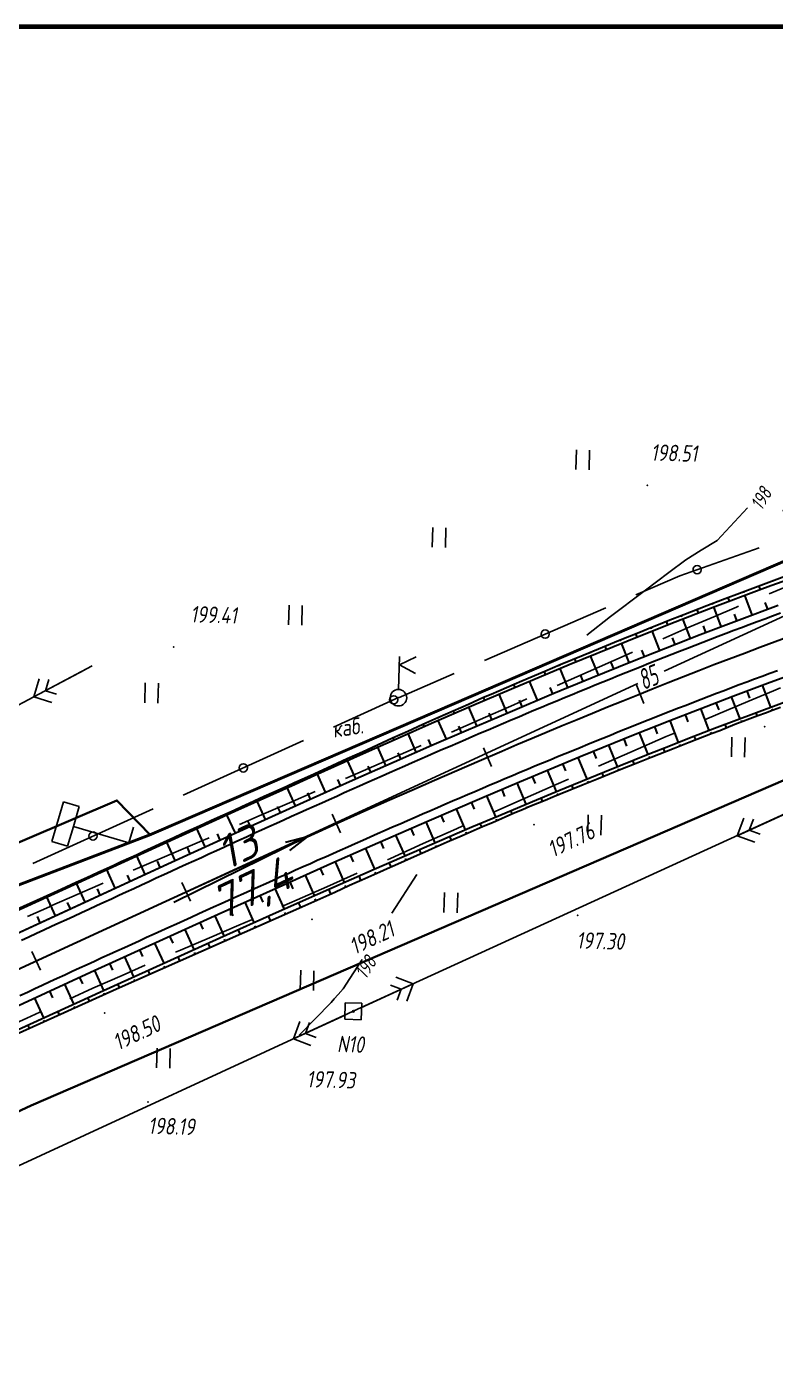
# Model space of a CAD drawing. Header units: millimetres. Extents: x 1808 to 2910, y -1045 to 155.
# Drawn here: x 2141 to 2231.7, y -6.5 to 155.4 of the extents above; entities that cross this region are included whole.
import ezdxf

# ---------------------------------------------------------------- set-up
doc = ezdxf.new("R2010")
doc.units = ezdxf.units.MM
doc.linetypes.add('CONTI', pattern=[0])
for name, color, linetype, lineweight in [('10', 1, 'Continuous', 35), ('КОПИЯ_ОСЬ_13_ОТКОСЫ', 7, 'Continuous', 30), ('КОПИЯ_ОСЬ_ГРАНИЦЫ_ПОЛОС', 7, 'Continuous', 30), ('ОСЬ_ВЕРХ_ПОКРЫТИЯ_ГРАНИЦЫ_ПОЛОС', 7, 'Continuous', 30), ('ОСЬ_ВЕРХ_ПОКРЫТИЯ_ОСЬ', 1, 'Continuous', 30), ('Уклоны ПЧ', 5, 'Continuous', 30)]:
    doc.layers.add(name, color=color, linetype=linetype, lineweight=lineweight)
for name, color, linetype in [('_Оформление', 7, 'Continuous'), ('_Ростелеком', 6, 'Continuous'), ('GOR_BDEFAULT', 212, 'CONTI'), ('NAD_MDEFAULT', 7, 'CONTI'), ('PI_OTDEFAULT', 172, 'CONTI'), ('PI_TTDEFAULT', 5, 'CONTI'), ('PLN_O', 7, 'CONTI'), ('SIT_LDEFAULT', 7, 'CONTI'), ('USLZNDEFAULT', 7, 'CONTI'), ('ZAPSKDEFAULT', 7, 'CONTI'), ('КОПИЯ_ОСЬ_ТАНГЕНСЫ', 1, 'Continuous'), ('ОСЬ_ВЕРХ_ПОКРЫТИЯ_ПИКЕТЫ', 1, 'Continuous')]:
    doc.layers.add(name, color=color, linetype=linetype)
doc.styles.add('eskd', font='isocpeur.ttf', dxfattribs={"width": 1.2, "height": 2})
doc.styles.add('SHRFT', font='isocpeui.ttf')
doc.styles.get("Standard").update_dxf_attribs({"font": 'isocpeui.ttf'})
doc.styles.add('ГОСТ', font='isocpeur.ttf', dxfattribs={"height": 4})
doc.linetypes.add('Связь', pattern='A,12.5,[130,ltypeshp.shx,S=1,R=-30,X=0,Y=0.9],1,[130,ltypeshp.shx,S=1,R=-30,X=0,Y=0.9],1,[130,ltypeshp.shx,S=1,R=-30,X=0,Y=0.9],4.5', length=19)

# ---------------------------------------------------------------- blocks, each defined once
blk = doc.blocks.new('BL_2011')
at = {"color": 0}
for p, q in [((0, 0), (0, 2.4)), ((1.6, 0), (1.6, 2.4))]:
    blk.add_line(p, q, dxfattribs=at)
blk = doc.blocks.new('BL_27')
at = {"color": 0}
for p, q in [((1, 1), (-1, 1)), ((-1, 1), (-1, -1)), ((1, -1), (1, 1)), ((-1, -1), (1, -1))]:
    blk.add_line(p, q, dxfattribs=at)
blk.add_circle((0, 0), 0.1, dxfattribs=at)
blk = doc.blocks.new('BL_4017')
at = {"color": 0}
for p, q in [((0, 1), (0, 5)), ((2, 5), (0, 4)), ((0, 4), (2, 3))]:
    blk.add_line(p, q, dxfattribs=at)
blk.add_circle((0, 0), 1, dxfattribs=at)
blk = doc.blocks.new('BL_13')
at = {"color": 0}
for p, q in [((-2.5, 7), (-2.5, 9)), ((-2.5, 9), (2.5, 9)), ((2.5, 9), (2.5, 7)), ((0, 7), (-2.5, 7)), ((0, 0), (0, 7)), ((2.5, 7), (0, 7)), ((2, 0), (0, 0))]:
    blk.add_line(p, q, dxfattribs=at)
blk = doc.blocks.new('Стрелка')
at = {"layer": 'Уклоны ПЧ', "ltscale": 2}
for points in [[(-0.02, -0.05), (-0.02, 17.97)], [(-0.02, -0.05), (-0.58, 2.62)], [(-0.02, -0.05), (0.53, 2.62)]]:
    blk.add_lwpolyline(points, dxfattribs=at)

msp = doc.modelspace()

# ---------------------------------------------------------------- linework, layer by layer
at = {"layer": '10'}
for points in [[(2382.69, 127.33), (2304.69, 117.93), (2248.38, 103.31), (2232.75, 96.81), (2234.74, 91.43), (2189.64, 71.97), (2156, 57.46), (2151.97, 61.61), (2129.33, 51.95), (2020.8, 1.33), (1972.53, -32.75), (1978.89, -39.35), (1952.55, -57.17), (1943.27, -65.07), (1934.81, -72.26), (1892.21, -94.53), (1879.6, -105.38), (1875.38, -115.96)], [(2833.66, 67.69), (2735.09, 89.85), (2647.18, 100.83), (2559.51, 104.27), (2471.14, 107.41), (2378.38, 106.69), (2305.8, 97.11), (2295.2, 94.28), (2295.2, 94.28), (2255.3, 73.82), (2141.58, 24.66), (2035.75, -24.69), (1963.91, -74.64), (1919.51, -105.48), (1907.46, -118.26)], [(1907.46, -118.26), (1919.51, -105.48), (1963.91, -74.64), (2035.75, -24.69), (2141.58, 24.66), (2255.3, 73.82), (2295.2, 94.28), (2295.2, 94.28), (2305.8, 97.11), (2378.38, 106.69), (2471.14, 107.41), (2559.51, 104.27), (2647.18, 100.83), (2735.09, 89.85), (2833.66, 67.69)]]:
    msp.add_lwpolyline(points, dxfattribs=at)
at = {"layer": '_Оформление', "lineweight": 70, "ltscale": 200}
msp.add_lwpolyline([(2884.31, 155.37), (1844.1, 155.37), (1844.1, -130.51), (2884.31, -130.51)], close=True, dxfattribs=at)
at = {"layer": '_Ростелеком', "color": 5, "linetype": 'Связь', "const_width": 0.35}
msp.add_lwpolyline([(2348.12, 120.89), (2321.15, 116.52), (2312.36, 114.96), (2276.78, 106.97), (2276.78, 106.97), (2234.74, 91.43), (2193.36, 73.57), (2156, 57.46), (2107.09, 38.78), (2083.86, 27.75), (2056.52, 15.86), (2037.69, 5.21), (2016.21, -8.3), (1978.89, -39.35), (1949.58, -60.05), (1934.81, -72.26)], dxfattribs=at)
at = {"layer": 'GOR_BDEFAULT', "color": 212, "elevation": 198, "flags": 128}
for points in [[(2228.36, 97.08), (2224.68, 93.1), (2222.74, 91.93), (2220.92, 90.76), (2218.83, 89.24), (2215.84, 86.98), (2211.79, 83.89), (2208.92, 81.65)], [(2228.36, 97.08), (2224.68, 93.1), (2222.74, 91.93), (2220.92, 90.76), (2218.83, 89.24), (2215.84, 86.98), (2211.79, 83.89), (2208.92, 81.65)], [(2188.32, 52.66), (2185.28, 47.94)], [(2181.68, 42.33), (2180.19, 40.03), (2179.39, 38.78), (2178.78, 38.1), (2178.31, 37.57), (2177.93, 37.14), (2174.04, 33.18)]]:
    msp.add_lwpolyline(points, dxfattribs=at)
at = {"layer": 'PI_TTDEFAULT', "color": 5}
for p in [(2216.24, 99.79, 198.51), (2158.84, 80.21, 199.41), (2230.44, 70.55, 197.19), (2202.51, 58.68, 197.76), (2175.61, 47.21, 198.21), (2207.78, 47.7, 197.3), (2150.49, 35.87, 198.5), (2180.61, 36.07, 197.93), (2155.74, 25.09, 198.19)]:
    msp.add_point(p, dxfattribs=at)
at = {"layer": 'PLN_O'}
for p, q in [((2220.16, 88.84), (2229.8, 92.24)), ((2214.86, 86.54), (2220.16, 88.84)), ((2196.52, 78.59), (2211.2, 84.95)), ((2186.08, 74.06), (2192.84, 76.99)), ((2178.22, 70.51), (2186.07, 74.07)), ((2160.01, 62.25), (2174.58, 68.86)), ((2141.79, 53.99), (2156.36, 60.59))]:
    msp.add_line(p, q, dxfattribs=at)
for centre in [(2222.27, 89.57), (2203.86, 81.77), (2185.51, 73.81), (2167.29, 65.56), (2149.08, 57.3)]:
    msp.add_circle(centre, 0.5, dxfattribs=at)
at = {"layer": 'SIT_LDEFAULT', "color": 7}
for p, q in [((2230.98, 86.67), (2233.44, 87.67)), ((2224.28, 83.88), (2227.02, 85.04)), ((2227.02, 85.04), (2227.29, 85.15)), ((2218.11, 81.19), (2221.39, 82.64)), ((2221.39, 82.64), (2224.28, 83.88)), ((2213.56, 79.19), (2214.45, 79.58)), ((2130.52, 68.14), (2148.98, 77.91)), ((2209.08, 77.21), (2213.56, 79.19)), ((2148.1, 77.44), (2141.9, 74.17)), ((2142.57, 76.34), (2141.9, 74.17)), ((2143.32, 74.91), (2143.74, 76.27)), ((2205.31, 75.54), (2209.08, 77.21)), ((2144.67, 74.5), (2143.32, 74.91)), ((2231.52, 74.9), (2228.88, 73.81)), ((2232.39, 75.25), (2231.52, 74.9)), ((2141.9, 74.17), (2144.07, 73.5)), ((2195.99, 71.43), (2200.06, 73.22)), ((2200.06, 73.22), (2201.64, 73.91)), ((2228.88, 73.81), (2226.1, 72.63)), ((2192.49, 69.89), (2195.99, 71.43)), ((2226.1, 72.63), (2223.18, 71.38)), ((2219.51, 69.78), (2218.51, 69.35)), ((2184.38, 66.33), (2188.27, 68.05)), ((2188.27, 68.05), (2188.83, 68.29)), ((2218.51, 69.35), (2214.12, 67.44)), ((2214.12, 67.44), (2210.33, 65.78)), ((2180.5, 64.64), (2184.38, 66.33)), ((2179.66, 64.28), (2180.5, 64.64)), ((2205.18, 63.53), (2201.06, 61.72)), ((2206.67, 64.18), (2205.18, 63.53)), ((2172.9, 61.32), (2175.99, 62.68)), ((2201.06, 61.72), (2197.52, 60.16)), ((2169.22, 59.73), (2172.9, 61.32)), ((2180.61, 36.07), (2234.41, 60.67)), ((2233.5, 60.25), (2227.14, 57.34)), ((2166.82, 58.7), (2169.22, 59.73)), ((2193.87, 58.52), (2193.11, 58.18)), ((2227.92, 59.46), (2227.14, 57.34)), ((2228.59, 58.01), (2229.09, 59.33)), ((2161.96, 56.59), (2163.15, 57.1)), ((2193.11, 58.18), (2189.09, 56.38)), ((2227.14, 57.34), (2229.25, 56.55)), ((2229.91, 57.51), (2228.59, 58.01)), ((2154.69, 53.47), (2158.32, 55.03)), ((2158.32, 55.03), (2161.96, 56.59)), ((2189.09, 56.38), (2185.11, 54.6)), ((2153.96, 53.17), (2154.69, 53.48)), ((2185.11, 54.6), (2184.74, 54.43)), ((2181.09, 52.8), (2177.41, 51.16)), ((2143.81, 48.75), (2147.43, 50.34)), ((2147.43, 50.34), (2150.29, 51.58)), ((2177.41, 51.16), (2173.8, 49.56)), ((2141.13, 47.56), (2143.81, 48.74)), ((2173.8, 49.56), (2171.95, 48.75)), ((2168.27, 47.15), (2166.74, 46.49)), ((2166.74, 46.49), (2163.2, 44.98)), ((2163.2, 44.98), (2159.66, 43.47)), ((2159.66, 43.47), (2159.08, 43.22)), ((2155.41, 41.65), (2152.59, 40.42)), ((2149.07, 38.86), (2146.26, 37.59)), ((2152.59, 40.42), (2149.07, 38.86)), ((2181.52, 36.49), (2187.88, 39.39)), ((2185.11, 39.23), (2186.43, 38.73)), ((2187.88, 39.39), (2185.77, 40.19)), ((2187.09, 37.28), (2187.88, 39.39)), ((2186.43, 38.73), (2185.93, 37.41)), ((2127.95, 11.76), (2180.61, 36.07)), ((2142.63, 35.95), (2141.06, 35.24)), ((2179.7, 35.65), (2173.35, 32.71)), ((2141.06, 35.24), (2136.62, 33.2)), ((2174.13, 34.84), (2173.35, 32.71)), ((2174.8, 33.39), (2175.29, 34.71)), ((2173.35, 32.71), (2175.46, 31.94)), ((2176.13, 32.9), (2174.8, 33.39))]:
    msp.add_line(p, q, dxfattribs=at)
at = {"layer": 'КОПИЯ_ОСЬ_13_ОТКОСЫ'}
for points in [[(2139.4, 48.22), (2144.32, 50.45), (2145.23, 50.87), (2147.05, 51.7), (2147.96, 52.12), (2148.87, 52.54), (2149.78, 52.95), (2150.69, 53.37), (2151.59, 53.79), (2152.5, 54.21), (2153.42, 54.62), (2154.33, 55.04), (2155.23, 55.46), (2156.14, 55.88), (2157.6, 56.54), (2158.88, 57.13), (2159.79, 57.55), (2160.7, 57.96), (2161.61, 58.38), (2162.52, 58.8), (2163.43, 59.22), (2166.18, 60.45), (2167.09, 60.87), (2168, 61.29), (2169.82, 62.13), (2170.74, 62.54), (2172.57, 63.36), (2173.48, 63.78), (2174.4, 64.19), (2175.86, 64.85), (2178.06, 65.85), (2179.88, 66.69), (2181.71, 67.52), (2183.54, 68.36), (2185.37, 69.19), (2187.2, 70.02), (2189.04, 70.84), (2190.87, 71.67), (2193.63, 72.89), (2194.55, 73.3), (2196.4, 74.11), (2197.32, 74.51), (2198.25, 74.91), (2199.17, 75.3), (2201.02, 76.1), (2203.81, 77.28), (2205.66, 78.07), (2208.46, 79.23), (2210.32, 80), (2212.75, 80.99), (2214.06, 81.53), (2215, 81.9), (2216.88, 82.65), (2217.81, 83.03), (2218.75, 83.4), (2220.64, 84.13), (2221.58, 84.5), (2222.52, 84.87), (2223.46, 85.23), (2225.35, 85.96), (2227.71, 86.86), (2233.87, 89.17)], [(2117.59, 38.09), (2157.12, 56.16), (2166.24, 60.31), (2173.56, 63.6), (2175.95, 64.66), (2181.81, 67.3), (2185.94, 69.14), (2190.08, 70.96), (2194.93, 73.07), (2199.78, 75.15), (2206.76, 78.07), (2213.76, 80.93), (2219.08, 83.04), (2224.41, 85.11), (2229.77, 87.12), (2231.19, 87.65), (2234.05, 88.68)], [(2117.59, 38.09), (2157.12, 56.16), (2166.24, 60.31), (2173.56, 63.6), (2175.95, 64.66), (2181.81, 67.3), (2185.94, 69.14), (2190.08, 70.96), (2194.93, 73.07), (2199.78, 75.15), (2206.76, 78.07), (2213.76, 80.93), (2219.08, 83.04), (2224.41, 85.11), (2229.77, 87.12), (2231.19, 87.65), (2234.05, 88.68)], [(2229.72, 87.62), (2229.89, 87.17)], [(2231.59, 88.32), (2231.65, 88.17)], [(2225.98, 86.2), (2226.15, 85.76)], [(2227.85, 86.92), (2227.9, 86.77)], [(2228.95, 84.1), (2228.06, 86.48)], [(2096.32, 25.4), (2158.15, 53.92), (2167.71, 58.29), (2174.56, 61.39), (2180.5, 64.06), (2185.55, 66.29), (2190.14, 68.3), (2194.29, 70.1), (2199.6, 72.36), (2204.92, 74.6), (2209.57, 76.51), (2214.23, 78.4), (2218.44, 80.07), (2222.65, 81.71), (2227.35, 83.51), (2232.07, 85.26)], [(2222.25, 84.76), (2222.41, 84.34)], [(2224.12, 85.48), (2224.17, 85.34)], [(2225.2, 82.69), (2224.3, 85.06)], [(2227.07, 83.4), (2226.78, 84.19)], [(2230.82, 84.8), (2230.53, 85.59)], [(2216.67, 82.57), (2216.72, 82.43)], [(2218.52, 83.31), (2218.69, 82.89)], [(2220.39, 84.03), (2220.44, 83.9)], [(2221.47, 81.25), (2220.55, 83.62)], [(2223.34, 81.98), (2223.03, 82.77)], [(2212.95, 81.07), (2213.01, 80.94)], [(2214.81, 81.83), (2214.97, 81.42)], [(2217.75, 79.8), (2216.82, 82.15)], [(2219.61, 80.53), (2219.3, 81.31)], [(2209.25, 79.56), (2209.31, 79.43)], [(2211.1, 80.32), (2211.26, 79.92)], [(2214.03, 78.32), (2213.09, 80.66)], [(2215.89, 79.06), (2215.58, 79.84)], [(2205.56, 78.02), (2205.61, 77.9)], [(2207.41, 78.79), (2207.56, 78.41)], [(2210.32, 76.82), (2209.37, 79.15)], [(2212.17, 77.57), (2211.86, 78.35)], [(2127.08, 30.78), (2148.78, 40.79), (2164.24, 47.83), (2172.43, 51.52), (2177.9, 53.97), (2182.92, 56.19), (2189.54, 59.08), (2196.17, 61.94), (2200.76, 63.88), (2204.43, 65.42), (2208.11, 66.94), (2210.87, 68.07), (2214.56, 69.55), (2218.95, 71.29), (2223.35, 73), (2226.6, 74.25), (2230.78, 75.81), (2234.98, 77.35)], [(2201.87, 76.46), (2201.92, 76.35)], [(2202.93, 73.76), (2201.96, 76.07)], [(2203.72, 77.24), (2203.87, 76.87)], [(2206.62, 75.3), (2205.66, 77.62)], [(2208.47, 76.06), (2208.15, 76.84)], [(2198.2, 74.89), (2198.25, 74.77)], [(2199.24, 72.21), (2198.27, 74.51)], [(2200.04, 75.68), (2200.19, 75.32)], [(2204.77, 74.53), (2204.45, 75.3)], [(2228.29, 74.88), (2228.62, 74)], [(2230.16, 75.58), (2231.15, 72.92)], [(2128.15, 28.46), (2149.89, 38.39), (2164.45, 44.97), (2171.28, 48.03), (2176.29, 50.26), (2183.12, 53.28), (2187.69, 55.26), (2192.25, 57.23), (2194.99, 58.41), (2198.19, 59.76), (2202.31, 61.49), (2205.52, 62.83), (2211.03, 65.08), (2216.54, 67.3), (2218.85, 68.21), (2221.15, 69.11), (2224.38, 70.36), (2229.46, 72.29), (2234.56, 74.18)], [(2128.15, 28.46), (2149.89, 38.39), (2164.45, 44.97), (2171.28, 48.03), (2176.29, 50.26), (2183.12, 53.28), (2187.69, 55.26), (2192.25, 57.23), (2194.99, 58.41), (2198.19, 59.77), (2202.31, 61.49), (2205.52, 62.83), (2211.03, 65.08), (2216.54, 67.3), (2218.85, 68.21), (2221.15, 69.11), (2224.38, 70.36), (2229.46, 72.29), (2234.56, 74.18)], [(2128.3, 28.13), (2151.92, 38.77), (2167.43, 45.66), (2174.73, 48.89), (2176.54, 49.71), (2178.36, 50.52), (2180.17, 51.35), (2181.08, 51.75), (2181.63, 51.99), (2181.99, 52.15), (2183.81, 52.97), (2184.71, 53.37), (2185.63, 53.77), (2188.35, 54.99), (2189.26, 55.38), (2190.17, 55.78), (2191.99, 56.59), (2193.81, 57.38), (2195.63, 58.18), (2196.54, 58.57), (2197.46, 58.96), (2200.19, 60.15), (2201.11, 60.53), (2202.02, 60.91), (2203.86, 61.66), (2204.78, 62.04), (2205.69, 62.42), (2208.45, 63.53), (2210.28, 64.29), (2213.04, 65.39), (2214.88, 66.14), (2216.72, 66.86), (2217.64, 67.23), (2218.56, 67.6), (2219.48, 67.96), (2221.32, 68.68), (2223.16, 69.41), (2224.08, 69.76), (2225.01, 70.11), (2226.85, 70.84), (2229.62, 71.89), (2230.54, 72.24), (2231.47, 72.58), (2232.39, 72.93)], [(2194.53, 73.29), (2194.58, 73.19)], [(2195.56, 70.64), (2194.59, 72.92)], [(2196.36, 74.1), (2196.51, 73.75)], [(2201.08, 72.99), (2200.76, 73.75)], [(2224.55, 73.46), (2224.88, 72.58)], [(2226.41, 74.17), (2227.43, 71.52)], [(2190.87, 71.67), (2190.92, 71.57)], [(2191.89, 69.06), (2190.91, 71.32)], [(2192.7, 72.48), (2192.84, 72.17)], [(2197.4, 71.43), (2197.08, 72.19)], [(2218.95, 71.29), (2219.99, 68.65)], [(2220.81, 72.02), (2221.16, 71.14)], [(2222.68, 72.75), (2223.7, 70.1)], [(2227.69, 71.16), (2227.64, 71.3)], [(2229.56, 71.87), (2229.41, 72.27)], [(2231.43, 72.57), (2231.38, 72.7)], [(2187.23, 70.03), (2187.26, 69.95)], [(2188.22, 67.46), (2187.24, 69.71)], [(2189.05, 70.85), (2189.18, 70.57)], [(2193.72, 69.85), (2193.4, 70.61)], [(2215.23, 69.82), (2216.28, 67.19)], [(2217.09, 70.56), (2217.44, 69.68)], [(2223.96, 69.72), (2223.9, 69.86)], [(2225.82, 70.43), (2225.66, 70.85)], [(2184.56, 65.85), (2183.57, 68.09)], [(2183.58, 68.38), (2183.61, 68.31)], [(2185.41, 69.2), (2185.52, 68.95)], [(2190.05, 68.26), (2189.73, 69.01)], [(2211.52, 68.33), (2212.58, 65.71)], [(2213.38, 69.08), (2213.73, 68.2)], [(2220.23, 68.26), (2220.18, 68.4)], [(2222.1, 68.98), (2221.93, 69.41)], [(2180.9, 64.23), (2179.92, 66.45)], [(2179.94, 66.72), (2179.97, 66.66)], [(2181.76, 67.55), (2181.86, 67.33)], [(2186.39, 66.66), (2186.06, 67.4)], [(2207.82, 66.82), (2208.89, 64.21)], [(2209.67, 67.57), (2210.02, 66.7)], [(2214.66, 66.05), (2214.48, 66.47)], [(2216.52, 66.78), (2216.46, 66.92)], [(2218.37, 67.52), (2218.2, 67.95)], [(2177.25, 62.6), (2176.26, 64.81)], [(2176.31, 65.05), (2176.34, 64.99)], [(2178.13, 65.88), (2178.22, 65.69)], [(2182.73, 65.04), (2182.4, 65.78)], [(2204.12, 65.29), (2205.21, 62.7)], [(2205.97, 66.05), (2206.33, 65.19)], [(2210.94, 64.56), (2210.78, 64.98)], [(2212.8, 65.3), (2212.75, 65.44)], [(2173.6, 60.96), (2172.6, 63.17)], [(2172.66, 63.41), (2172.69, 63.35)], [(2174.48, 64.23), (2174.56, 64.05)], [(2179.08, 63.42), (2178.75, 64.15)], [(2200.43, 63.74), (2201.52, 61.16)], [(2202.28, 64.52), (2202.64, 63.66)], [(2207.24, 63.05), (2207.07, 63.46)], [(2209.09, 63.8), (2209.04, 63.94)], [(2169.96, 59.31), (2168.95, 61.53)], [(2169.02, 61.76), (2169.04, 61.71)], [(2170.84, 62.59), (2170.92, 62.41)], [(2175.43, 61.78), (2175.09, 62.52)], [(2196.75, 62.18), (2197.84, 59.61)], [(2198.59, 62.96), (2198.95, 62.11)], [(2203.54, 61.53), (2203.37, 61.93)], [(2205.39, 62.3), (2205.33, 62.43)], [(2166.32, 57.66), (2165.3, 59.88)], [(2165.38, 60.1), (2165.4, 60.04)], [(2167.2, 60.92), (2167.27, 60.77)], [(2171.78, 60.14), (2171.44, 60.88)], [(2193.07, 60.61), (2194.17, 58.06)], [(2194.91, 61.4), (2195.27, 60.55)], [(2199.84, 60), (2199.68, 60.39)], [(2201.69, 60.77), (2201.63, 60.9)], [(2161.74, 58.44), (2161.76, 58.39)], [(2163.55, 59.27), (2163.62, 59.12)], [(2168.14, 58.49), (2167.8, 59.23)], [(2189.4, 59.02), (2190.5, 56.48)], [(2191.23, 59.82), (2191.6, 58.97)], [(2196.17, 58.41), (2195.99, 58.83)], [(2198.01, 59.2), (2197.95, 59.34)], [(2158.1, 56.77), (2158.12, 56.73)], [(2159.92, 57.61), (2159.98, 57.47)], [(2162.68, 55.99), (2161.66, 58.23)], [(2164.5, 56.82), (2164.16, 57.57)], [(2185.73, 57.42), (2186.84, 54.89)], [(2187.57, 58.22), (2187.93, 57.38)], [(2192.51, 56.81), (2192.31, 57.26)], [(2194.34, 57.61), (2194.27, 57.76)], [(2154.47, 55.1), (2154.49, 55.06)], [(2156.28, 55.94), (2156.34, 55.81)], [(2159.04, 54.33), (2158.01, 56.57)], [(2160.86, 55.16), (2160.52, 55.91)], [(2182.07, 55.81), (2183.18, 53.3)], [(2183.9, 56.62), (2184.27, 55.78)], [(2188.84, 55.2), (2188.64, 55.68)], [(2190.68, 56.01), (2190.61, 56.16)], [(2150.83, 53.44), (2150.85, 53.4)], [(2152.65, 54.27), (2152.7, 54.15)], [(2155.41, 52.66), (2154.37, 54.91)], [(2157.22, 53.49), (2156.88, 54.24)], [(2178.41, 54.19), (2179.52, 51.69)], [(2180.24, 55), (2180.61, 54.17)], [(2185.19, 53.58), (2184.97, 54.08)], [(2187.02, 54.39), (2186.94, 54.56)], [(2149.01, 52.6), (2149.07, 52.48)], [(2151.77, 50.98), (2150.73, 53.24)], [(2153.59, 51.82), (2153.24, 52.57)], [(2174.76, 52.56), (2175.87, 50.08)], [(2176.59, 53.38), (2176.96, 52.55)], [(2181.54, 51.95), (2181.31, 52.47)], [(2183.36, 52.77), (2183.28, 52.94)], [(2145.38, 50.94), (2145.43, 50.82)], [(2148.14, 49.3), (2147.09, 51.58)], [(2147.2, 51.77), (2147.21, 51.73)], [(2149.96, 50.14), (2149.61, 50.9)], [(2171.11, 50.93), (2172.23, 48.45)], [(2172.93, 51.75), (2173.3, 50.92)], [(2177.89, 50.31), (2177.64, 50.86)], [(2179.71, 51.13), (2179.63, 51.32)], [(2141.74, 49.28), (2141.79, 49.16)], [(2144.51, 47.63), (2143.46, 49.92)], [(2143.56, 50.11), (2143.58, 50.06)], [(2146.33, 48.47), (2145.98, 49.23)], [(2167.46, 49.28), (2168.58, 46.82)], [(2169.29, 50.1), (2169.66, 49.28)], [(2174.24, 48.67), (2173.99, 49.24)], [(2176.06, 49.49), (2175.98, 49.68)], [(2142.69, 46.79), (2142.34, 47.56)], [(2163.82, 47.64), (2164.93, 45.19)], [(2165.64, 48.46), (2166.01, 47.64)], [(2170.58, 47.05), (2170.33, 47.61)], [(2172.41, 47.86), (2172.33, 48.05)], [(2160.18, 45.98), (2161.29, 43.54)], [(2162, 46.81), (2162.37, 46)], [(2166.92, 45.44), (2166.68, 45.97)], [(2168.75, 46.25), (2168.67, 46.42)], [(2156.54, 44.32), (2157.64, 41.89)], [(2158.36, 45.15), (2158.73, 44.34)], [(2163.27, 43.81), (2163.04, 44.33)], [(2165.09, 44.62), (2165.02, 44.8)], [(2152.9, 42.67), (2154, 40.25)], [(2154.72, 43.5), (2155.08, 42.69)], [(2159.61, 42.19), (2159.39, 42.68)], [(2161.44, 43), (2161.36, 43.17)], [(2149.25, 41.01), (2150.35, 38.6)], [(2151.08, 41.84), (2151.44, 41.04)], [(2155.96, 40.56), (2155.74, 41.04)], [(2157.78, 41.37), (2157.71, 41.53)], [(2145.62, 39.34), (2146.73, 36.95)], [(2147.44, 40.18), (2147.81, 39.38)], [(2152.3, 38.94), (2152.1, 39.39)], [(2154.13, 39.75), (2154.06, 39.9)], [(2141.99, 37.66), (2143.09, 35.28)], [(2143.81, 38.5), (2144.17, 37.71)], [(2148.65, 37.3), (2148.45, 37.74)], [(2150.48, 38.12), (2150.41, 38.26)], [(2145.01, 35.65), (2144.82, 36.07)], [(2146.83, 36.47), (2146.77, 36.61)], [(2141.36, 34.01), (2141.18, 34.41)], [(2143.18, 34.83), (2143.12, 34.97)]]:
    msp.add_lwpolyline(points, dxfattribs=at)
at = {"layer": 'КОПИЯ_ОСЬ_ГРАНИЦЫ_ПОЛОС'}
msp.add_lwpolyline([(2232.36, 84.3), (2231.41, 83.95), (2230.47, 83.6), (2229.53, 83.25), (2228.59, 82.9), (2227.65, 82.55), (2226.71, 82.19), (2225.77, 81.84), (2224.83, 81.48), (2223.9, 81.12), (2222.96, 80.76), (2222.02, 80.4), (2221.09, 80.03), (2220.15, 79.67), (2219.22, 79.3), (2218.28, 78.93), (2217.35, 78.57), (2216.42, 78.2), (2215.49, 77.82), (2214.55, 77.45), (2213.62, 77.08), (2212.69, 76.7), (2211.76, 76.33), (2210.83, 75.95), (2209.91, 75.57), (2208.98, 75.19), (2208.05, 74.81), (2207.12, 74.43), (2206.2, 74.04), (2205.27, 73.66), (2204.34, 73.27), (2203.42, 72.89), (2202.49, 72.5), (2201.57, 72.11), (2200.65, 71.72), (2199.72, 71.33), (2198.8, 70.94), (2197.88, 70.55), (2196.96, 70.15), (2196.03, 69.76), (2195.11, 69.36), (2194.19, 68.97), (2193.27, 68.57), (2192.35, 68.17), (2191.43, 67.77), (2190.51, 67.37), (2189.6, 66.97), (2188.68, 66.57), (2187.76, 66.17), (2186.84, 65.77), (2185.93, 65.36), (2185.01, 64.96), (2184.09, 64.56), (2183.18, 64.15), (2182.26, 63.74), (2181.35, 63.34), (2180.43, 62.93), (2179.52, 62.52), (2178.6, 62.11), (2177.69, 61.7), (2176.78, 61.29), (2175.86, 60.88), (2174.95, 60.47), (2174.04, 60.06), (2173.13, 59.65), (2172.21, 59.24), (2171.3, 58.83), (2170.39, 58.41), (2169.48, 58), (2168.57, 57.59), (2167.66, 57.17), (2166.75, 56.76), (2165.84, 56.34), (2164.93, 55.93), (2164.02, 55.51), (2163.11, 55.09), (2162.2, 54.68), (2161.29, 54.26), (2160.38, 53.84), (2159.47, 53.43), (2158.56, 53.01), (2157.65, 52.59), (2156.74, 52.18), (2155.84, 51.76), (2154.93, 51.34), (2154.02, 50.92), (2153.11, 50.5), (2152.2, 50.08), (2151.3, 49.67), (2150.39, 49.25), (2149.48, 48.83), (2148.57, 48.41), (2147.67, 47.99), (2146.76, 47.57), (2145.85, 47.15), (2144.94, 46.73), (2144.04, 46.32), (2143.13, 45.9), (2142.22, 45.48), (2141.31, 45.06), (2140.41, 44.64)], dxfattribs=at)
at = {"layer": 'КОПИЯ_ОСЬ_ТАНГЕНСЫ'}
for p, q in [((2218.29, 77.28), (2298.46, 114.28)), ((2043.01, -3.61), (2215.09, 75.8))]:
    msp.add_line(p, q, dxfattribs=at)
at = {"layer": 'ОСЬ_ВЕРХ_ПОКРЫТИЯ_ГРАНИЦЫ_ПОЛОС'}
for points in [[(2086.04, 20.65), (2158.15, 53.92), (2167.71, 58.29), (2174.56, 61.39), (2180.5, 64.06), (2185.55, 66.29), (2190.14, 68.3), (2194.29, 70.1), (2199.6, 72.36), (2204.92, 74.6), (2209.57, 76.51), (2214.23, 78.4), (2218.44, 80.07), (2222.65, 81.71), (2227.35, 83.51), (2232.07, 85.26)], [(2127.08, 30.78), (2148.78, 40.79), (2164.24, 47.83), (2172.43, 51.52), (2177.9, 53.97), (2182.92, 56.19), (2189.54, 59.08), (2196.17, 61.94), (2200.76, 63.88), (2204.43, 65.42), (2208.11, 66.94), (2210.87, 68.07), (2214.56, 69.55), (2218.95, 71.29), (2223.35, 73), (2226.6, 74.25), (2230.78, 75.81), (2234.98, 77.35)], [(2231.99, 77.32), (2231.07, 76.98), (2230.14, 76.64), (2229.22, 76.3), (2228.29, 75.95), (2227.37, 75.61), (2226.45, 75.26), (2225.53, 74.91), (2224.61, 74.56), (2223.69, 74.2), (2222.77, 73.85), (2221.85, 73.5), (2220.93, 73.14), (2220.01, 72.78), (2219.09, 72.42), (2218.17, 72.06), (2217.25, 71.7), (2216.34, 71.34), (2215.42, 70.97), (2214.5, 70.61), (2213.59, 70.24), (2212.67, 69.87), (2211.76, 69.5), (2210.84, 69.13), (2209.93, 68.76), (2209.01, 68.39), (2208.1, 68.01), (2207.19, 67.64), (2206.27, 67.26), (2205.36, 66.89), (2204.45, 66.51), (2203.54, 66.13), (2202.62, 65.75), (2201.71, 65.37), (2200.8, 64.99), (2199.89, 64.6), (2198.98, 64.22), (2198.07, 63.83), (2197.16, 63.45), (2196.25, 63.06), (2195.35, 62.67), (2194.44, 62.29), (2193.53, 61.9), (2192.62, 61.51), (2191.71, 61.11), (2190.81, 60.72), (2189.9, 60.33), (2188.99, 59.94), (2188.09, 59.54), (2187.18, 59.15), (2186.27, 58.75), (2185.37, 58.36), (2184.46, 57.96), (2183.56, 57.56), (2182.65, 57.16), (2181.75, 56.76), (2180.84, 56.36), (2179.94, 55.96), (2179.03, 55.56), (2178.13, 55.16), (2177.23, 54.76), (2176.32, 54.36), (2175.42, 53.95), (2174.52, 53.55), (2173.61, 53.15), (2172.71, 52.74), (2171.81, 52.34), (2170.9, 51.93), (2170, 51.53), (2169.1, 51.12), (2168.2, 50.71), (2167.29, 50.31), (2166.39, 49.9), (2165.49, 49.49), (2164.59, 49.08), (2163.69, 48.68), (2162.78, 48.27), (2161.88, 47.86), (2160.98, 47.45), (2160.08, 47.04), (2159.18, 46.63), (2158.28, 46.22), (2157.37, 45.81), (2156.47, 45.4), (2155.57, 44.99), (2154.67, 44.58), (2153.77, 44.17), (2152.87, 43.76), (2151.97, 43.35), (2151.06, 42.94), (2150.16, 42.53), (2149.26, 42.11), (2148.36, 41.7), (2147.45, 41.29), (2146.55, 40.87), (2145.65, 40.45), (2144.74, 40.03), (2143.84, 39.62), (2142.93, 39.2), (2142.03, 38.78), (2141.13, 38.36), (2140.22, 37.95)]]:
    msp.add_lwpolyline(points, dxfattribs=at)
at = {"layer": 'ОСЬ_ВЕРХ_ПОКРЫТИЯ_ОСЬ'}
msp.add_lwpolyline([(2093.62, 19.75), (2147.1, 44.43), (2147.1, 44.43), (2157.9, 49.41), (2165.11, 52.71), (2170.52, 55.18), (2175.03, 57.22), (2178.65, 58.85), (2182.27, 60.46), (2184.99, 61.67), (2187.71, 62.87), (2190.43, 64.06), (2193.16, 65.25), (2195.88, 66.43), (2198.62, 67.6), (2200.44, 68.38), (2202.27, 69.15), (2204.09, 69.92), (2205.92, 70.68), (2207.75, 71.44), (2209.59, 72.2), (2211.42, 72.95), (2213.26, 73.69), (2215.09, 74.43), (2216.93, 75.17), (2218.78, 75.9), (2220.62, 76.63), (2222.47, 77.35), (2224.31, 78.07), (2226.16, 78.78), (2228.02, 79.48), (2229.87, 80.18), (2231.73, 80.87), (2233.59, 81.56)], dxfattribs=at)
at = {"layer": 'ОСЬ_ВЕРХ_ПОКРЫТИЯ_ПИКЕТЫ'}
for p, q in [((2215.81, 73.38), (2214.88, 75.7)), ((2215.81, 73.38), (2214.88, 75.7)), ((2197.37, 65.71), (2196.39, 68)), ((2179.08, 57.67), (2178.06, 59.95)), ((2160.88, 49.4), (2159.84, 51.67)), ((2142.72, 41.03), (2141.67, 43.3))]:
    msp.add_line(p, q, dxfattribs=at)

# ---------------------------------------------------------------- block references
at = {"layer": '_Ростелеком', "rotation": 73.41206077923891}
msp.add_blockref('BL_13', (2153.41, 56.47), dxfattribs=at)
at = {"layer": 'USLZNDEFAULT', "color": 7, "rotation": 358.4120607792389}
for name, p in [('BL_4017', (2186.08, 74.06)), ('BL_27', (2180.61, 36.07))]:
    msp.add_blockref(name, p, dxfattribs=at)
at = {"layer": 'ZAPSKDEFAULT', "color": 7, "rotation": 358.4120607792389}
for p in [(2207.58, 101.72), (2190.17, 92.3), (2172.76, 82.88), (2155.34, 73.46), (2226.42, 66.89), (2209.01, 57.47), (2191.6, 48.05), (2174.18, 38.63), (2156.77, 29.21)]:
    msp.add_blockref('BL_2011', p, dxfattribs=at)
at = {"layer": 'Уклоны ПЧ', "rotation": 116.259756312411}
msp.add_blockref('Стрелка', (2174.98, 57.22), dxfattribs=at)

# ---------------------------------------------------------------- texts
at = {"layer": 'GOR_BDEFAULT', "color": 212, "style": 'SHRFT', "width": 0.75}
for rotation, p in [(59.448, (2230.11, 96.65, 198)), (59.448, (2230.11, 96.65, 198)), (57.2866, (2182.14, 39.86, 198))]:
    msp.add_text('198', height=1.722, rotation=rotation, dxfattribs=at).set_placement(p)
at = {"layer": 'NAD_MDEFAULT', "color": 7, "style": 'eskd', "oblique": 10, "width": 0.8}
for s, rotation, p in [('каб.', 8.4255, (2178.23, 69.21)), ('N10', 358.1429, (2178.63, 31.12))]:
    msp.add_text(s, height=2, rotation=rotation, dxfattribs=at).set_placement(p)
at = {"layer": 'PI_OTDEFAULT', "color": 172, "style": 'eskd', "oblique": 10, "width": 0.8}
for s, rotation, p in [('198.51', 358.4121, (2216.66, 102.79)), ('199.41', 358.4121, (2160.87, 83.19)), ('197.76', 25.4121, (2204.8, 54.67)), ('198.21', 25.4121, (2180.78, 42.89)), ('197.30', 358.4121, (2207.64, 43.67)), ('198.50', 25.4121, (2152.13, 31.28)), ('197.93', 358.4121, (2174.95, 26.86)), ('198.19', 358.4121, (2155.75, 21.21))]:
    msp.add_text(s, height=2, rotation=rotation, dxfattribs=at).set_placement(p)
at = {"layer": 'ОСЬ_ВЕРХ_ПОКРЫТИЯ_ПИКЕТЫ', "width": 0.6}
msp.add_text('85', height=2.5, rotation=21.8746, dxfattribs=at).set_placement((2215.77, 74.96))
at = {"layer": 'Уклоны ПЧ', "style": 'ГОСТ', "oblique": 15}
for s, p in [('13', (2165.22, 53.11)), ('77,4', (2164.62, 47.08))]:
    msp.add_text(s, height=4, rotation=25.0963, dxfattribs=at).set_placement(p)

doc.saveas('drawing.dxf')
